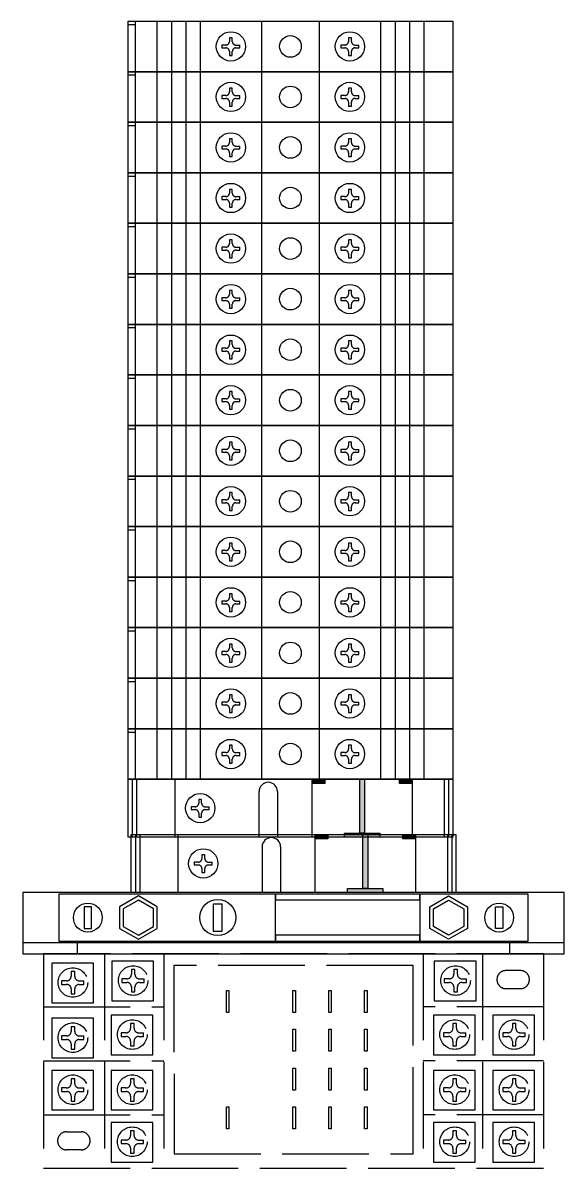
# Model space of a CAD drawing. Extents: x 299277 to 299977, y 319082 to 320382.
# Drawn here: x 299369.2 to 299444.2, y 319538.5 to 319697.2 of the extents above; entities that cross this region are included whole.
import ezdxf

# ---------------------------------------------------------------- set-up
doc = ezdxf.new("R2010")
doc.units = 0
doc.header["$MEASUREMENT"] = 0
doc.linetypes.add('ACAD_ISO02W100', pattern=[15, 12, -3])
for name, color, linetype in [('DRAW', 123, 'Continuous'), ('Layer1', 7, 'Continuous'), ('文字', 3, 'Continuous')]:
    doc.layers.add(name, color=color, linetype=linetype)

# ---------------------------------------------------------------- blocks, each defined once
blk = doc.blocks.new('19797847737b91d4ef-47a9-4b98-ae62-f6a38dbbb8b3')
for points in [[(4.87, -151.77), (4.87, -151.17), (3.12, -151.17), (3.12, -151.77)], [(9.73, -158.62), (10.39, -158.62), (10.39, -151.17), (9.73, -151.17)], [(15.25, -151.17), (15.25, -151.77), (17, -151.77), (17, -151.17)], [(7.61, -158.62), (7.61, -159.17), (12.51, -159.17), (12.51, -158.62)]]:
    blk.add_hatch(color=7).paths.add_polyline_path(points)
at = {"color": 1}
for p, q in [((-21.39, -46.65), (-22.39, -46.65)), ((-21.39, -46.15), (-21.39, -53.15)), ((-18.39, -46.15), (-18.39, -53.15)), ((-16.39, -46.15), (-16.39, -53.15)), ((-14.39, -46.15), (-14.39, -53.15)), ((-12.39, -46.15), (-12.39, -53.15)), ((-3.89, -46.15), (-3.89, -53.15)), ((4.11, -46.15), (4.11, -53.15)), ((12.61, -46.15), (12.61, -53.15)), ((14.61, -46.15), (14.61, -53.15)), ((16.61, -46.15), (16.61, -53.15)), ((18.61, -46.15), (18.61, -53.15)), ((-21.39, -81.65), (-22.39, -81.65)), ((-21.39, -81.15), (-21.39, -88.15)), ((-18.39, -81.15), (-18.39, -88.15)), ((-16.39, -81.15), (-16.39, -88.15)), ((-14.39, -81.15), (-14.39, -88.15)), ((-12.39, -81.15), (-12.39, -88.15)), ((-3.89, -81.15), (-3.89, -88.15)), ((4.11, -81.15), (4.11, -88.15)), ((12.61, -81.15), (12.61, -88.15)), ((14.61, -81.15), (14.61, -88.15)), ((16.61, -81.15), (16.61, -88.15)), ((18.61, -81.15), (18.61, -88.15)), ((-21.39, -116.66), (-22.39, -116.66)), ((-21.39, -116.16), (-21.39, -123.16)), ((-18.39, -116.16), (-18.39, -123.16)), ((-16.39, -116.16), (-16.39, -123.16)), ((-14.39, -116.16), (-14.39, -123.16)), ((-12.39, -116.16), (-12.39, -123.16)), ((-3.89, -116.16), (-3.89, -123.16)), ((4.11, -116.16), (4.11, -123.16)), ((12.61, -116.16), (12.61, -123.16)), ((14.61, -116.16), (14.61, -123.16)), ((16.61, -116.16), (16.61, -123.16)), ((18.61, -116.16), (18.61, -123.16))]:
    blk.add_line(p, q, dxfattribs=at)
at = {"color": 7}
for p, q in [((-21.39, -53.65), (-22.39, -53.65)), ((-21.39, -53.15), (-21.39, -60.15)), ((-18.39, -53.15), (-18.39, -60.15)), ((-16.39, -53.15), (-16.39, -60.15)), ((-14.39, -53.15), (-14.39, -60.15)), ((-12.39, -53.15), (-12.39, -60.15)), ((-3.89, -53.15), (-3.89, -60.15)), ((4.11, -53.15), (4.11, -60.15)), ((12.61, -53.15), (12.61, -60.15)), ((14.61, -53.15), (14.61, -60.15)), ((16.61, -53.15), (16.61, -60.15)), ((18.61, -53.15), (18.61, -60.15)), ((-21.39, -67.65), (-22.39, -67.65)), ((-21.39, -67.15), (-21.39, -74.15)), ((-18.39, -67.15), (-18.39, -74.15)), ((-16.39, -67.15), (-16.39, -74.15)), ((-14.39, -67.15), (-14.39, -74.15)), ((-12.39, -67.15), (-12.39, -74.15)), ((-3.89, -67.15), (-3.89, -74.15)), ((4.11, -67.15), (4.11, -74.15)), ((12.61, -67.15), (12.61, -74.15)), ((14.61, -67.15), (14.61, -74.15)), ((16.61, -67.15), (16.61, -74.15)), ((18.61, -67.15), (18.61, -74.15)), ((-21.39, -88.65), (-22.39, -88.65)), ((-21.39, -88.15), (-21.39, -95.16)), ((-18.39, -88.15), (-18.39, -95.16)), ((-16.39, -88.15), (-16.39, -95.16)), ((-14.39, -88.15), (-14.39, -95.16)), ((-12.39, -88.15), (-12.39, -95.16)), ((-3.89, -88.15), (-3.89, -95.16)), ((4.11, -88.15), (4.11, -95.16)), ((12.61, -88.15), (12.61, -95.16)), ((14.61, -88.15), (14.61, -95.16)), ((16.61, -88.15), (16.61, -95.16)), ((18.61, -88.15), (18.61, -95.16)), ((-21.39, -102.66), (-22.39, -102.66)), ((-21.39, -102.16), (-21.39, -109.16)), ((-18.39, -102.16), (-18.39, -109.16)), ((-16.39, -102.16), (-16.39, -109.16)), ((-14.39, -102.16), (-14.39, -109.16)), ((-12.39, -102.16), (-12.39, -109.16)), ((-3.89, -102.16), (-3.89, -109.16)), ((4.11, -102.16), (4.11, -109.16)), ((12.61, -102.16), (12.61, -109.16)), ((14.61, -102.16), (14.61, -109.16)), ((16.61, -102.16), (16.61, -109.16)), ((18.61, -102.16), (18.61, -109.16)), ((-21.39, -123.66), (-22.39, -123.66)), ((-21.39, -123.16), (-21.39, -130.16)), ((-18.39, -123.16), (-18.39, -130.16)), ((-16.39, -123.16), (-16.39, -130.16)), ((-14.39, -123.16), (-14.39, -130.16)), ((-12.39, -123.16), (-12.39, -130.16)), ((-3.89, -123.16), (-3.89, -130.16)), ((4.11, -123.16), (4.11, -130.16)), ((12.61, -123.16), (12.61, -130.16)), ((14.61, -123.16), (14.61, -130.16)), ((16.61, -123.16), (16.61, -130.16)), ((18.61, -123.16), (18.61, -130.16)), ((-21.39, -137.67), (-22.39, -137.67)), ((-21.39, -137.17), (-21.39, -144.17)), ((-18.39, -137.17), (-18.39, -144.17)), ((-16.39, -137.17), (-16.39, -144.17)), ((-14.39, -137.17), (-14.39, -144.17)), ((-12.39, -137.17), (-12.39, -144.17)), ((-3.89, -137.17), (-3.89, -144.17)), ((4.11, -137.17), (4.11, -144.17)), ((12.61, -137.17), (12.61, -144.17)), ((14.61, -137.17), (14.61, -144.17)), ((16.61, -137.17), (16.61, -144.17)), ((18.61, -137.17), (18.61, -144.17))]:
    blk.add_line(p, q, dxfattribs=at)
at = {"color": 4}
for p, q in [((-21.39, -60.15), (-21.39, -67.15)), ((-18.39, -60.15), (-18.39, -67.15)), ((-16.39, -60.15), (-16.39, -67.15)), ((-14.39, -60.15), (-14.39, -67.15)), ((-12.39, -60.15), (-12.39, -67.15)), ((-3.89, -60.15), (-3.89, -67.15)), ((4.11, -60.15), (4.11, -67.15)), ((12.61, -60.15), (12.61, -67.15)), ((14.61, -60.15), (14.61, -67.15)), ((16.61, -60.15), (16.61, -67.15)), ((18.61, -60.15), (18.61, -67.15)), ((-21.39, -60.65), (-22.39, -60.65)), ((-21.39, -95.16), (-21.39, -102.16)), ((-18.39, -95.16), (-18.39, -102.16)), ((-16.39, -95.16), (-16.39, -102.16)), ((-14.39, -95.16), (-14.39, -102.16)), ((-12.39, -95.16), (-12.39, -102.16)), ((-3.89, -95.16), (-3.89, -102.16)), ((4.11, -95.16), (4.11, -102.16)), ((12.61, -95.16), (12.61, -102.16)), ((14.61, -95.16), (14.61, -102.16)), ((16.61, -95.16), (16.61, -102.16)), ((18.61, -95.16), (18.61, -102.16)), ((-21.39, -95.66), (-22.39, -95.66)), ((-21.39, -130.66), (-22.39, -130.66)), ((-21.39, -130.16), (-21.39, -137.17)), ((-18.39, -130.16), (-18.39, -137.17)), ((-16.39, -130.16), (-16.39, -137.17)), ((-14.39, -130.16), (-14.39, -137.17)), ((-12.39, -130.16), (-12.39, -137.17)), ((-3.89, -130.16), (-3.89, -137.17)), ((4.11, -130.16), (4.11, -137.17)), ((12.61, -130.16), (12.61, -137.17)), ((14.61, -130.16), (14.61, -137.17)), ((16.61, -130.16), (16.61, -137.17)), ((18.61, -130.16), (18.61, -137.17))]:
    blk.add_line(p, q, dxfattribs=at)
at = {"color": 3}
for p, q in [((-21.39, -74.15), (-21.39, -81.15)), ((-18.39, -74.15), (-18.39, -81.15)), ((-16.39, -74.15), (-16.39, -81.15)), ((-14.39, -74.15), (-14.39, -81.15)), ((-12.39, -74.15), (-12.39, -81.15)), ((-3.89, -74.15), (-3.89, -81.15)), ((4.11, -74.15), (4.11, -81.15)), ((12.61, -74.15), (12.61, -81.15)), ((14.61, -74.15), (14.61, -81.15)), ((16.61, -74.15), (16.61, -81.15)), ((18.61, -74.15), (18.61, -81.15)), ((-21.39, -74.65), (-22.39, -74.65)), ((-21.39, -109.16), (-21.39, -116.16)), ((-18.39, -109.16), (-18.39, -116.16)), ((-16.39, -109.16), (-16.39, -116.16)), ((-14.39, -109.16), (-14.39, -116.16)), ((-12.39, -109.16), (-12.39, -116.16)), ((-3.89, -109.16), (-3.89, -116.16)), ((4.11, -109.16), (4.11, -116.16)), ((12.61, -109.16), (12.61, -116.16)), ((14.61, -109.16), (14.61, -116.16)), ((16.61, -109.16), (16.61, -116.16)), ((18.61, -109.16), (18.61, -116.16)), ((-21.39, -109.66), (-22.39, -109.66)), ((-21.39, -144.17), (-21.39, -151.17)), ((-18.39, -144.17), (-18.39, -151.17)), ((-16.39, -144.17), (-16.39, -151.17)), ((-14.39, -144.17), (-14.39, -151.17)), ((-12.39, -144.17), (-12.39, -151.17)), ((-3.89, -144.17), (-3.89, -151.17)), ((4.11, -144.17), (4.11, -151.17)), ((12.61, -144.17), (12.61, -151.17)), ((14.61, -144.17), (14.61, -151.17)), ((16.61, -144.17), (16.61, -151.17)), ((18.61, -144.17), (18.61, -151.17)), ((-21.39, -144.67), (-22.39, -144.67))]:
    blk.add_line(p, q, dxfattribs=at)
at = {"color": 0}
for p, q in [((-21.8, -151.17), (-21.8, -159.17)), ((-21.21, -151.17), (-21.21, -159.17)), ((-15.91, -151.17), (-15.91, -159.17)), ((21.43, -151.17), (21.43, -159.17)), ((22.03, -151.17), (22.03, -159.17)), ((-4.25, -152.87), (-4.25, -159.17)), ((-1.68, -152.87), (-1.68, -159.17))]:
    blk.add_line(p, q, dxfattribs=at)
at = {"color": 1, "elevation": 0}
for points in [[(22.61, -46.15), (22.61, -53.15), (-22.39, -53.15), (-22.39, -46.15)], [(22.61, -81.15), (22.61, -88.15), (-22.39, -88.15), (-22.39, -81.15)], [(22.61, -116.16), (22.61, -123.16), (-22.39, -123.16), (-22.39, -116.16)]]:
    blk.add_lwpolyline(points, close=True, dxfattribs=at)
at = {"color": 7, "elevation": 0}
for points in [[(22.61, -53.15), (22.61, -60.15), (-22.39, -60.15), (-22.39, -53.15)], [(22.61, -67.15), (22.61, -74.15), (-22.39, -74.15), (-22.39, -67.15)], [(22.61, -88.15), (22.61, -95.16), (-22.39, -95.16), (-22.39, -88.15)], [(22.61, -102.16), (22.61, -109.16), (-22.39, -109.16), (-22.39, -102.16)], [(22.61, -123.16), (22.61, -130.16), (-22.39, -130.16), (-22.39, -123.16)], [(22.61, -137.17), (22.61, -144.17), (-22.39, -144.17), (-22.39, -137.17)]]:
    blk.add_lwpolyline(points, close=True, dxfattribs=at)
at = {"color": 4, "elevation": 0}
for points in [[(22.61, -60.15), (22.61, -67.15), (-22.39, -67.15), (-22.39, -60.15)], [(22.61, -95.16), (22.61, -102.16), (-22.39, -102.16), (-22.39, -95.16)], [(22.61, -130.16), (22.61, -137.17), (-22.39, -137.17), (-22.39, -130.16)]]:
    blk.add_lwpolyline(points, close=True, dxfattribs=at)
at = {"color": 3, "elevation": 0}
for points in [[(22.61, -74.15), (22.61, -81.15), (-22.39, -81.15), (-22.39, -74.15)], [(22.61, -109.16), (22.61, -116.16), (-22.39, -116.16), (-22.39, -109.16)], [(22.61, -144.17), (22.61, -151.17), (-22.39, -151.17), (-22.39, -144.17)]]:
    blk.add_lwpolyline(points, close=True, dxfattribs=at)
at = {"color": 0, "elevation": 0}
for points in [[(22.61, -151.17), (22.61, -159.17), (-22.39, -159.17), (-22.39, -151.17)], [(17, -151.17), (17, -159.17), (3.12, -159.17), (3.12, -151.17)], [(4.87, -151.17), (4.87, -151.77), (3.12, -151.77), (3.12, -151.17)], [(10.39, -151.17), (10.39, -158.62), (9.73, -158.62), (9.73, -151.17)], [(17, -151.17), (17, -151.77), (15.25, -151.77), (15.25, -151.17)], [(12.51, -158.62), (12.51, -159.17), (7.61, -159.17), (7.61, -158.62)]]:
    blk.add_lwpolyline(points, close=True, dxfattribs=at)
at = {"color": 1}
for centre in [(0.11, -49.65), (0.11, -84.65), (0.11, -119.66)]:
    blk.add_circle(centre, 1.5, dxfattribs=at)
at = {"color": 7}
for centre in [(0.11, -56.65), (0.11, -70.65), (0.11, -91.66), (0.11, -105.66), (0.11, -126.66), (0.11, -140.67)]:
    blk.add_circle(centre, 1.5, dxfattribs=at)
at = {"color": 4}
for centre in [(0.11, -63.65), (0.11, -98.66), (0.11, -133.67)]:
    blk.add_circle(centre, 1.5, dxfattribs=at)
at = {"color": 3}
for centre in [(0.11, -77.65), (0.11, -112.66), (0.11, -147.67)]:
    blk.add_circle(centre, 1.5, dxfattribs=at)
at = {"color": 0}
blk.add_arc((-2.96, -152.87), 1.28, 0, 180, dxfattribs=at)
at = {"layer": 'Layer1', "color": 1, "lineweight": -3, "ltscale": 50}
for centre in [(-8.14, -49.65), (8.36, -49.65), (-8.14, -84.65), (8.36, -84.65), (-8.14, -119.66), (8.36, -119.66)]:
    blk.add_circle(centre, 2.03, dxfattribs=at)
at = {"layer": 'Layer1', "color": 7, "lineweight": -3, "ltscale": 50}
for centre in [(-8.14, -56.65), (8.36, -56.65), (-8.14, -70.65), (8.36, -70.65), (-8.14, -91.66), (8.36, -91.66), (-8.14, -105.66), (8.36, -105.66), (-8.14, -126.66), (8.36, -126.66), (-8.14, -140.67), (8.36, -140.67), (-12.39, -155.17)]:
    blk.add_circle(centre, 2.03, dxfattribs=at)
at = {"layer": 'Layer1', "color": 4, "lineweight": -3, "ltscale": 50}
for centre in [(-8.14, -63.65), (8.36, -63.65), (-8.14, -98.66), (8.36, -98.66), (-8.14, -133.67), (8.36, -133.67)]:
    blk.add_circle(centre, 2.03, dxfattribs=at)
at = {"layer": 'Layer1', "color": 3, "lineweight": -3, "ltscale": 50}
for centre in [(-8.14, -77.65), (8.36, -77.65), (-8.14, -112.66), (8.36, -112.66), (-8.14, -147.67), (8.36, -147.67)]:
    blk.add_circle(centre, 2.03, dxfattribs=at)
at = {"layer": '文字', "color": 1, "linetype": 'ACAD_ISO02W100'}
for p, q in [((-8.34, -48.44), (-8.34, -48.95)), ((-7.94, -48.44), (-8.34, -48.44)), ((-7.94, -48.95), (-7.94, -48.44)), ((8.16, -48.44), (8.16, -48.95)), ((8.56, -48.44), (8.16, -48.44)), ((8.56, -48.95), (8.56, -48.44)), ((-8.85, -49.46), (-9.39, -49.46)), ((-9.39, -49.46), (-9.39, -49.85)), ((-9.39, -49.85), (-8.85, -49.85)), ((-8.34, -50.36), (-8.34, -50.91)), ((-7.94, -50.91), (-7.94, -50.36)), ((-7.43, -49.46), (-6.92, -49.46)), ((-7.43, -49.85), (-6.92, -49.85)), ((-6.92, -49.85), (-6.92, -49.46)), ((7.65, -49.46), (7.11, -49.46)), ((7.11, -49.46), (7.11, -49.85)), ((7.11, -49.85), (7.65, -49.85)), ((8.16, -50.36), (8.16, -50.91)), ((8.56, -50.91), (8.56, -50.36)), ((9.07, -49.46), (9.58, -49.46)), ((9.07, -49.85), (9.58, -49.85)), ((9.58, -49.85), (9.58, -49.46)), ((-8.34, -50.91), (-7.94, -50.91)), ((8.16, -50.91), (8.56, -50.91)), ((-8.34, -83.45), (-8.34, -83.96)), ((-7.94, -83.45), (-8.34, -83.45)), ((-7.94, -83.96), (-7.94, -83.45)), ((8.16, -83.45), (8.16, -83.96)), ((8.56, -83.45), (8.16, -83.45)), ((8.56, -83.96), (8.56, -83.45)), ((-8.85, -84.47), (-9.39, -84.47)), ((-9.39, -84.47), (-9.39, -84.86)), ((-9.39, -84.86), (-8.85, -84.86)), ((-8.34, -85.37), (-8.34, -85.92)), ((-7.94, -85.92), (-7.94, -85.37)), ((-7.43, -84.47), (-6.92, -84.47)), ((-7.43, -84.86), (-6.92, -84.86)), ((-6.92, -84.86), (-6.92, -84.47)), ((7.65, -84.47), (7.11, -84.47)), ((7.11, -84.47), (7.11, -84.86)), ((7.11, -84.86), (7.65, -84.86)), ((8.16, -85.37), (8.16, -85.92)), ((8.56, -85.92), (8.56, -85.37)), ((9.07, -84.47), (9.58, -84.47)), ((9.07, -84.86), (9.58, -84.86)), ((9.58, -84.86), (9.58, -84.47)), ((-8.34, -85.92), (-7.94, -85.92)), ((8.16, -85.92), (8.56, -85.92)), ((-8.34, -118.46), (-8.34, -118.97)), ((-7.94, -118.46), (-8.34, -118.46)), ((-7.94, -118.97), (-7.94, -118.46)), ((8.16, -118.46), (8.16, -118.97)), ((8.56, -118.46), (8.16, -118.46)), ((8.56, -118.97), (8.56, -118.46)), ((-8.85, -119.48), (-9.39, -119.48)), ((-9.39, -119.48), (-9.39, -119.87)), ((-9.39, -119.87), (-8.85, -119.87)), ((-8.34, -120.38), (-8.34, -120.93)), ((-7.94, -120.93), (-7.94, -120.38)), ((-7.43, -119.48), (-6.92, -119.48)), ((-7.43, -119.87), (-6.92, -119.87)), ((-6.92, -119.87), (-6.92, -119.48)), ((7.65, -119.48), (7.11, -119.48)), ((7.11, -119.48), (7.11, -119.87)), ((7.11, -119.87), (7.65, -119.87)), ((8.16, -120.38), (8.16, -120.93)), ((8.56, -120.93), (8.56, -120.38)), ((9.07, -119.48), (9.58, -119.48)), ((9.07, -119.87), (9.58, -119.87)), ((9.58, -119.87), (9.58, -119.48)), ((-8.34, -120.93), (-7.94, -120.93)), ((8.16, -120.93), (8.56, -120.93))]:
    blk.add_line(p, q, dxfattribs=at)
at = {"layer": '文字', "color": 7, "linetype": 'ACAD_ISO02W100'}
for p, q in [((-8.34, -55.44), (-8.34, -55.95)), ((-7.94, -55.44), (-8.34, -55.44)), ((-7.94, -55.95), (-7.94, -55.44)), ((8.16, -55.44), (8.16, -55.95)), ((8.56, -55.44), (8.16, -55.44)), ((8.56, -55.95), (8.56, -55.44)), ((-8.85, -56.46), (-9.39, -56.46)), ((-9.39, -56.46), (-9.39, -56.86)), ((-9.39, -56.86), (-8.85, -56.86)), ((-7.43, -56.46), (-6.92, -56.46)), ((-7.43, -56.86), (-6.92, -56.86)), ((-6.92, -56.86), (-6.92, -56.46)), ((7.65, -56.46), (7.11, -56.46)), ((7.11, -56.46), (7.11, -56.86)), ((7.11, -56.86), (7.65, -56.86)), ((9.07, -56.46), (9.58, -56.46)), ((9.07, -56.86), (9.58, -56.86)), ((9.58, -56.86), (9.58, -56.46)), ((-8.34, -57.36), (-8.34, -57.92)), ((-8.34, -57.92), (-7.94, -57.92)), ((-7.94, -57.92), (-7.94, -57.36)), ((8.16, -57.36), (8.16, -57.92)), ((8.16, -57.92), (8.56, -57.92)), ((8.56, -57.92), (8.56, -57.36)), ((-8.34, -69.45), (-8.34, -69.96)), ((-7.94, -69.45), (-8.34, -69.45)), ((-7.94, -69.96), (-7.94, -69.45)), ((8.16, -69.45), (8.16, -69.96)), ((8.56, -69.45), (8.16, -69.45)), ((8.56, -69.96), (8.56, -69.45)), ((-8.85, -70.46), (-9.39, -70.46)), ((-9.39, -70.46), (-9.39, -70.86)), ((-9.39, -70.86), (-8.85, -70.86)), ((-8.34, -71.37), (-8.34, -71.92)), ((-7.94, -71.92), (-7.94, -71.37)), ((-7.43, -70.46), (-6.92, -70.46)), ((-7.43, -70.86), (-6.92, -70.86)), ((-6.92, -70.86), (-6.92, -70.46)), ((7.65, -70.46), (7.11, -70.46)), ((7.11, -70.46), (7.11, -70.86)), ((7.11, -70.86), (7.65, -70.86)), ((8.16, -71.37), (8.16, -71.92)), ((8.56, -71.92), (8.56, -71.37)), ((9.07, -70.46), (9.58, -70.46)), ((9.07, -70.86), (9.58, -70.86)), ((9.58, -70.86), (9.58, -70.46)), ((-8.34, -71.92), (-7.94, -71.92)), ((8.16, -71.92), (8.56, -71.92)), ((-8.85, -91.47), (-9.39, -91.47)), ((-9.39, -91.47), (-9.39, -91.86)), ((-9.39, -91.86), (-8.85, -91.86)), ((-8.34, -90.45), (-8.34, -90.96)), ((-7.94, -90.45), (-8.34, -90.45)), ((-7.94, -90.96), (-7.94, -90.45)), ((-7.43, -91.47), (-6.92, -91.47)), ((-7.43, -91.86), (-6.92, -91.86)), ((-6.92, -91.86), (-6.92, -91.47)), ((7.65, -91.47), (7.11, -91.47)), ((7.11, -91.47), (7.11, -91.86)), ((7.11, -91.86), (7.65, -91.86)), ((8.16, -90.45), (8.16, -90.96)), ((8.56, -90.45), (8.16, -90.45)), ((8.56, -90.96), (8.56, -90.45)), ((9.07, -91.47), (9.58, -91.47)), ((9.07, -91.86), (9.58, -91.86)), ((9.58, -91.86), (9.58, -91.47)), ((-8.34, -92.37), (-8.34, -92.92)), ((-8.34, -92.92), (-7.94, -92.92)), ((-7.94, -92.92), (-7.94, -92.37)), ((8.16, -92.37), (8.16, -92.92)), ((8.16, -92.92), (8.56, -92.92)), ((8.56, -92.92), (8.56, -92.37)), ((-8.34, -104.45), (-8.34, -104.96)), ((-7.94, -104.45), (-8.34, -104.45)), ((-7.94, -104.96), (-7.94, -104.45)), ((8.16, -104.45), (8.16, -104.96)), ((8.56, -104.45), (8.16, -104.45)), ((8.56, -104.96), (8.56, -104.45)), ((-8.85, -105.47), (-9.39, -105.47)), ((-9.39, -105.47), (-9.39, -105.87)), ((-9.39, -105.87), (-8.85, -105.87)), ((-7.43, -105.47), (-6.92, -105.47)), ((-7.43, -105.87), (-6.92, -105.87)), ((-6.92, -105.87), (-6.92, -105.47)), ((7.65, -105.47), (7.11, -105.47)), ((7.11, -105.47), (7.11, -105.87)), ((7.11, -105.87), (7.65, -105.87)), ((9.07, -105.47), (9.58, -105.47)), ((9.07, -105.87), (9.58, -105.87)), ((9.58, -105.87), (9.58, -105.47)), ((-8.34, -106.38), (-8.34, -106.93)), ((-8.34, -106.93), (-7.94, -106.93)), ((-7.94, -106.93), (-7.94, -106.38)), ((8.16, -106.38), (8.16, -106.93)), ((8.16, -106.93), (8.56, -106.93)), ((8.56, -106.93), (8.56, -106.38)), ((-8.85, -126.48), (-9.39, -126.48)), ((-9.39, -126.48), (-9.39, -126.87)), ((-9.39, -126.87), (-8.85, -126.87)), ((-8.34, -125.46), (-8.34, -125.97)), ((-7.94, -125.46), (-8.34, -125.46)), ((-7.94, -125.97), (-7.94, -125.46)), ((-7.43, -126.48), (-6.92, -126.48)), ((-7.43, -126.87), (-6.92, -126.87)), ((-6.92, -126.87), (-6.92, -126.48)), ((7.65, -126.48), (7.11, -126.48)), ((7.11, -126.48), (7.11, -126.87)), ((7.11, -126.87), (7.65, -126.87)), ((8.16, -125.46), (8.16, -125.97)), ((8.56, -125.46), (8.16, -125.46)), ((8.56, -125.97), (8.56, -125.46)), ((9.07, -126.48), (9.58, -126.48)), ((9.07, -126.87), (9.58, -126.87)), ((9.58, -126.87), (9.58, -126.48)), ((-8.34, -127.38), (-8.34, -127.93)), ((-8.34, -127.93), (-7.94, -127.93)), ((-7.94, -127.93), (-7.94, -127.38)), ((8.16, -127.38), (8.16, -127.93)), ((8.16, -127.93), (8.56, -127.93)), ((8.56, -127.93), (8.56, -127.38)), ((-8.34, -139.46), (-8.34, -139.97)), ((-7.94, -139.46), (-8.34, -139.46)), ((-7.94, -139.97), (-7.94, -139.46)), ((8.16, -139.46), (8.16, -139.97)), ((8.56, -139.46), (8.16, -139.46)), ((8.56, -139.97), (8.56, -139.46)), ((-8.85, -140.48), (-9.39, -140.48)), ((-9.39, -140.48), (-9.39, -140.87)), ((-9.39, -140.87), (-8.85, -140.87)), ((-7.43, -140.48), (-6.92, -140.48)), ((-7.43, -140.87), (-6.92, -140.87)), ((-6.92, -140.87), (-6.92, -140.48)), ((7.65, -140.48), (7.11, -140.48)), ((7.11, -140.48), (7.11, -140.87)), ((7.11, -140.87), (7.65, -140.87)), ((9.07, -140.48), (9.58, -140.48)), ((9.07, -140.87), (9.58, -140.87)), ((9.58, -140.87), (9.58, -140.48)), ((-8.34, -141.38), (-8.34, -141.93)), ((-8.34, -141.93), (-7.94, -141.93)), ((-7.94, -141.93), (-7.94, -141.38)), ((8.16, -141.38), (8.16, -141.93)), ((8.16, -141.93), (8.56, -141.93)), ((8.56, -141.93), (8.56, -141.38)), ((-13.1, -154.98), (-13.64, -154.98)), ((-13.64, -154.98), (-13.64, -155.37)), ((-13.64, -155.37), (-13.1, -155.37)), ((-12.59, -153.96), (-12.59, -154.47)), ((-12.19, -153.96), (-12.59, -153.96)), ((-12.19, -154.47), (-12.19, -153.96)), ((-11.68, -154.98), (-11.17, -154.98)), ((-11.68, -155.37), (-11.17, -155.37)), ((-11.17, -155.37), (-11.17, -154.98)), ((-12.59, -155.88), (-12.59, -156.44)), ((-12.59, -156.44), (-12.19, -156.44)), ((-12.19, -156.44), (-12.19, -155.88))]:
    blk.add_line(p, q, dxfattribs=at)
at = {"layer": '文字', "color": 4, "linetype": 'ACAD_ISO02W100'}
for p, q in [((-8.34, -62.44), (-8.34, -62.95)), ((-7.94, -62.44), (-8.34, -62.44)), ((-7.94, -62.95), (-7.94, -62.44)), ((8.16, -62.44), (8.16, -62.95)), ((8.56, -62.44), (8.16, -62.44)), ((8.56, -62.95), (8.56, -62.44)), ((-8.85, -63.46), (-9.39, -63.46)), ((-9.39, -63.46), (-9.39, -63.86)), ((-9.39, -63.86), (-8.85, -63.86)), ((-8.34, -64.37), (-8.34, -64.92)), ((-8.34, -64.92), (-7.94, -64.92)), ((-7.94, -64.92), (-7.94, -64.37)), ((-7.43, -63.46), (-6.92, -63.46)), ((-7.43, -63.86), (-6.92, -63.86)), ((-6.92, -63.86), (-6.92, -63.46)), ((7.65, -63.46), (7.11, -63.46)), ((7.11, -63.46), (7.11, -63.86)), ((7.11, -63.86), (7.65, -63.86)), ((8.16, -64.37), (8.16, -64.92)), ((8.16, -64.92), (8.56, -64.92)), ((8.56, -64.92), (8.56, -64.37)), ((9.07, -63.46), (9.58, -63.46)), ((9.07, -63.86), (9.58, -63.86)), ((9.58, -63.86), (9.58, -63.46)), ((-8.34, -97.45), (-8.34, -97.96)), ((-7.94, -97.45), (-8.34, -97.45)), ((-7.94, -97.96), (-7.94, -97.45)), ((8.16, -97.45), (8.16, -97.96)), ((8.56, -97.45), (8.16, -97.45)), ((8.56, -97.96), (8.56, -97.45)), ((-8.85, -98.47), (-9.39, -98.47)), ((-9.39, -98.47), (-9.39, -98.86)), ((-9.39, -98.86), (-8.85, -98.86)), ((-8.34, -99.37), (-8.34, -99.92)), ((-8.34, -99.92), (-7.94, -99.92)), ((-7.94, -99.92), (-7.94, -99.37)), ((-7.43, -98.47), (-6.92, -98.47)), ((-7.43, -98.86), (-6.92, -98.86)), ((-6.92, -98.86), (-6.92, -98.47)), ((7.65, -98.47), (7.11, -98.47)), ((7.11, -98.47), (7.11, -98.86)), ((7.11, -98.86), (7.65, -98.86)), ((8.16, -99.37), (8.16, -99.92)), ((8.16, -99.92), (8.56, -99.92)), ((8.56, -99.92), (8.56, -99.37)), ((9.07, -98.47), (9.58, -98.47)), ((9.07, -98.86), (9.58, -98.86)), ((9.58, -98.86), (9.58, -98.47)), ((-8.34, -132.46), (-8.34, -132.97)), ((-7.94, -132.46), (-8.34, -132.46)), ((-7.94, -132.97), (-7.94, -132.46)), ((8.16, -132.46), (8.16, -132.97)), ((8.56, -132.46), (8.16, -132.46)), ((8.56, -132.97), (8.56, -132.46)), ((-8.85, -133.48), (-9.39, -133.48)), ((-9.39, -133.48), (-9.39, -133.87)), ((-9.39, -133.87), (-8.85, -133.87)), ((-8.34, -134.38), (-8.34, -134.93)), ((-7.94, -134.93), (-7.94, -134.38)), ((-7.43, -133.48), (-6.92, -133.48)), ((-7.43, -133.87), (-6.92, -133.87)), ((-6.92, -133.87), (-6.92, -133.48)), ((7.65, -133.48), (7.11, -133.48)), ((7.11, -133.48), (7.11, -133.87)), ((7.11, -133.87), (7.65, -133.87)), ((8.16, -134.38), (8.16, -134.93)), ((8.56, -134.93), (8.56, -134.38)), ((9.07, -133.48), (9.58, -133.48)), ((9.07, -133.87), (9.58, -133.87)), ((9.58, -133.87), (9.58, -133.48)), ((-8.34, -134.93), (-7.94, -134.93)), ((8.16, -134.93), (8.56, -134.93))]:
    blk.add_line(p, q, dxfattribs=at)
at = {"layer": '文字', "color": 3, "linetype": 'ACAD_ISO02W100'}
for p, q in [((-8.85, -77.47), (-9.39, -77.47)), ((-9.39, -77.47), (-9.39, -77.86)), ((-8.34, -76.45), (-8.34, -76.96)), ((-7.94, -76.45), (-8.34, -76.45)), ((-7.94, -76.96), (-7.94, -76.45)), ((-7.43, -77.47), (-6.92, -77.47)), ((-6.92, -77.86), (-6.92, -77.47)), ((7.65, -77.47), (7.11, -77.47)), ((7.11, -77.47), (7.11, -77.86)), ((8.16, -76.45), (8.16, -76.96)), ((8.56, -76.45), (8.16, -76.45)), ((8.56, -76.96), (8.56, -76.45)), ((9.07, -77.47), (9.58, -77.47)), ((9.58, -77.86), (9.58, -77.47)), ((-9.39, -77.86), (-8.85, -77.86)), ((-8.34, -78.37), (-8.34, -78.92)), ((-8.34, -78.92), (-7.94, -78.92)), ((-7.94, -78.92), (-7.94, -78.37)), ((-7.43, -77.86), (-6.92, -77.86)), ((7.11, -77.86), (7.65, -77.86)), ((8.16, -78.37), (8.16, -78.92)), ((8.16, -78.92), (8.56, -78.92)), ((8.56, -78.92), (8.56, -78.37)), ((9.07, -77.86), (9.58, -77.86)), ((-8.85, -112.47), (-9.39, -112.47)), ((-9.39, -112.47), (-9.39, -112.87)), ((-8.34, -111.46), (-8.34, -111.96)), ((-7.94, -111.46), (-8.34, -111.46)), ((-7.94, -111.96), (-7.94, -111.46)), ((-7.43, -112.47), (-6.92, -112.47)), ((-6.92, -112.87), (-6.92, -112.47)), ((7.65, -112.47), (7.11, -112.47)), ((7.11, -112.47), (7.11, -112.87)), ((8.16, -111.46), (8.16, -111.96)), ((8.56, -111.46), (8.16, -111.46)), ((8.56, -111.96), (8.56, -111.46)), ((9.07, -112.47), (9.58, -112.47)), ((9.58, -112.87), (9.58, -112.47)), ((-9.39, -112.87), (-8.85, -112.87)), ((-8.34, -113.38), (-8.34, -113.93)), ((-8.34, -113.93), (-7.94, -113.93)), ((-7.94, -113.93), (-7.94, -113.38)), ((-7.43, -112.87), (-6.92, -112.87)), ((7.11, -112.87), (7.65, -112.87)), ((8.16, -113.38), (8.16, -113.93)), ((8.16, -113.93), (8.56, -113.93)), ((8.56, -113.93), (8.56, -113.38)), ((9.07, -112.87), (9.58, -112.87)), ((-8.85, -147.48), (-9.39, -147.48)), ((-9.39, -147.48), (-9.39, -147.87)), ((-8.34, -146.46), (-8.34, -146.97)), ((-7.94, -146.46), (-8.34, -146.46)), ((-7.94, -146.97), (-7.94, -146.46)), ((-7.43, -147.48), (-6.92, -147.48)), ((-6.92, -147.87), (-6.92, -147.48)), ((7.65, -147.48), (7.11, -147.48)), ((7.11, -147.48), (7.11, -147.87)), ((8.16, -146.46), (8.16, -146.97)), ((8.56, -146.46), (8.16, -146.46)), ((8.56, -146.97), (8.56, -146.46)), ((9.07, -147.48), (9.58, -147.48)), ((9.58, -147.87), (9.58, -147.48)), ((-9.39, -147.87), (-8.85, -147.87)), ((-8.34, -148.38), (-8.34, -148.94)), ((-8.34, -148.94), (-7.94, -148.94)), ((-7.94, -148.94), (-7.94, -148.38)), ((-7.43, -147.87), (-6.92, -147.87)), ((7.11, -147.87), (7.65, -147.87)), ((8.16, -148.38), (8.16, -148.94)), ((8.16, -148.94), (8.56, -148.94)), ((8.56, -148.94), (8.56, -148.38)), ((9.07, -147.87), (9.58, -147.87))]:
    blk.add_line(p, q, dxfattribs=at)
at = {"layer": '文字', "color": 1, "linetype": 'ACAD_ISO02W100'}
for centre, start, end in [((-8.85, -48.95), 270, 0), ((-7.43, -48.95), 180, 270), ((7.65, -48.95), 270, 0), ((9.07, -48.95), 180, 270), ((-8.85, -50.36), 0, 90), ((-7.43, -50.36), 90, 180), ((7.65, -50.36), 0, 90), ((9.07, -50.36), 90, 180), ((-8.85, -83.96), 270, 0), ((-7.43, -83.96), 180, 270), ((7.65, -83.96), 270, 0), ((9.07, -83.96), 180, 270), ((-8.85, -85.37), 0, 90), ((-7.43, -85.37), 90, 180), ((7.65, -85.37), 0, 90), ((9.07, -85.37), 90, 180), ((-8.85, -118.97), 270, 0), ((-7.43, -118.97), 180, 270), ((7.65, -118.97), 270, 0), ((9.07, -118.97), 180, 270), ((-8.85, -120.38), 0, 90), ((-7.43, -120.38), 90, 180), ((7.65, -120.38), 0, 90), ((9.07, -120.38), 90, 180)]:
    blk.add_arc(centre, 0.509, start, end, dxfattribs=at)
at = {"layer": '文字', "color": 7, "linetype": 'ACAD_ISO02W100'}
for centre, start, end in [((-8.85, -55.95), 270, 0), ((-8.85, -57.36), 0, 90), ((-7.43, -55.95), 180, 270), ((-7.43, -57.36), 90, 180), ((7.65, -55.95), 270, 0), ((7.65, -57.36), 0, 90), ((9.07, -55.95), 180, 270), ((9.07, -57.36), 90, 180), ((-8.85, -69.96), 270, 0), ((-8.85, -71.37), 0, 90), ((-7.43, -69.96), 180, 270), ((-7.43, -71.37), 90, 180), ((7.65, -69.96), 270, 0), ((7.65, -71.37), 0, 90), ((9.07, -69.96), 180, 270), ((9.07, -71.37), 90, 180), ((-8.85, -90.96), 270, 0), ((-8.85, -92.37), 0, 90), ((-7.43, -90.96), 180, 270), ((-7.43, -92.37), 90, 180), ((7.65, -90.96), 270, 0), ((7.65, -92.37), 0, 90), ((9.07, -90.96), 180, 270), ((9.07, -92.37), 90, 180), ((-8.85, -104.96), 270, 0), ((-8.85, -106.38), 0, 90), ((-7.43, -104.96), 180, 270), ((-7.43, -106.38), 90, 180), ((7.65, -104.96), 270, 0), ((7.65, -106.38), 0, 90), ((9.07, -104.96), 180, 270), ((9.07, -106.38), 90, 180), ((-8.85, -125.97), 270, 0), ((-8.85, -127.38), 0, 90), ((-7.43, -125.97), 180, 270), ((-7.43, -127.38), 90, 180), ((7.65, -125.97), 270, 0), ((7.65, -127.38), 0, 90), ((9.07, -125.97), 180, 270), ((9.07, -127.38), 90, 180), ((-8.85, -139.97), 270, 0), ((-8.85, -141.38), 0, 90), ((-7.43, -139.97), 180, 270), ((-7.43, -141.38), 90, 180), ((7.65, -139.97), 270, 0), ((7.65, -141.38), 0, 90), ((9.07, -139.97), 180, 270), ((9.07, -141.38), 90, 180), ((-13.1, -154.47), 270, 0), ((-13.1, -155.88), 0, 90), ((-11.68, -154.47), 180, 270), ((-11.68, -155.88), 90, 180)]:
    blk.add_arc(centre, 0.509, start, end, dxfattribs=at)
at = {"layer": '文字', "color": 4, "linetype": 'ACAD_ISO02W100'}
for centre, start, end in [((-8.85, -62.95), 270, 0), ((-7.43, -62.95), 180, 270), ((7.65, -62.95), 270, 0), ((9.07, -62.95), 180, 270), ((-8.85, -64.37), 0, 90), ((-7.43, -64.37), 90, 180), ((7.65, -64.37), 0, 90), ((9.07, -64.37), 90, 180), ((-8.85, -97.96), 270, 0), ((-7.43, -97.96), 180, 270), ((7.65, -97.96), 270, 0), ((9.07, -97.96), 180, 270), ((-8.85, -99.37), 0, 90), ((-7.43, -99.37), 90, 180), ((7.65, -99.37), 0, 90), ((9.07, -99.37), 90, 180), ((-8.85, -132.97), 270, 0), ((-7.43, -132.97), 180, 270), ((7.65, -132.97), 270, 0), ((9.07, -132.97), 180, 270), ((-8.85, -134.38), 0, 90), ((-7.43, -134.38), 90, 180), ((7.65, -134.38), 0, 90), ((9.07, -134.38), 90, 180)]:
    blk.add_arc(centre, 0.509, start, end, dxfattribs=at)
at = {"layer": '文字', "color": 3, "linetype": 'ACAD_ISO02W100'}
for centre, start, end in [((-8.85, -76.96), 270, 0), ((-7.43, -76.96), 180, 270), ((7.65, -76.96), 270, 0), ((9.07, -76.96), 180, 270), ((-8.85, -78.37), 0, 90), ((-7.43, -78.37), 90, 180), ((7.65, -78.37), 0, 90), ((9.07, -78.37), 90, 180), ((-8.85, -111.96), 270, 0), ((-7.43, -111.96), 180, 270), ((7.65, -111.96), 270, 0), ((9.07, -111.96), 180, 270), ((-8.85, -113.38), 0, 90), ((-7.43, -113.38), 90, 180), ((7.65, -113.38), 0, 90), ((9.07, -113.38), 90, 180), ((-8.85, -146.97), 270, 0), ((-7.43, -146.97), 180, 270), ((7.65, -146.97), 270, 0), ((9.07, -146.97), 180, 270), ((-8.85, -148.38), 0, 90), ((-7.43, -148.38), 90, 180), ((7.65, -148.38), 0, 90), ((9.07, -148.38), 90, 180)]:
    blk.add_arc(centre, 0.509, start, end, dxfattribs=at)
blk = doc.blocks.new('102198509135267587-1d16-48de-b9dd-3d007168bfab')
for points in [[(4.76, 158.57), (4.76, 159.17), (3.01, 159.17), (3.01, 158.57)], [(9.62, 151.72), (10.28, 151.72), (10.28, 159.17), (9.62, 159.17)], [(15.15, 159.17), (15.15, 158.57), (16.9, 158.57), (16.9, 159.17)], [(7.5, 151.72), (7.5, 151.17), (12.4, 151.17), (12.4, 151.72)]]:
    blk.add_hatch(color=7).paths.add_polyline_path(points)
at = {"color": 0}
for p, q in [((-21.91, 159.17), (-21.91, 151.17)), ((-21.31, 159.17), (-21.31, 151.17)), ((-16.02, 159.17), (-16.02, 151.17)), ((21.33, 159.17), (21.33, 151.17)), ((21.92, 159.17), (21.92, 151.17)), ((-4.35, 157.47), (-4.35, 151.17)), ((-1.78, 157.47), (-1.78, 151.17))]:
    blk.add_line(p, q, dxfattribs=at)
at = {"color": 0, "elevation": 0}
for points in [[(22.5, 159.17), (22.5, 151.17), (-22.5, 151.17), (-22.5, 159.17)], [(16.9, 159.17), (16.9, 151.17), (3.01, 151.17), (3.01, 159.17)], [(4.76, 159.17), (4.76, 158.57), (3.01, 158.57), (3.01, 159.17)], [(10.28, 159.17), (10.28, 151.72), (9.62, 151.72), (9.62, 159.17)], [(16.9, 159.17), (16.9, 158.57), (15.15, 158.57), (15.15, 159.17)], [(12.4, 151.72), (12.4, 151.17), (7.5, 151.17), (7.5, 151.72)]]:
    blk.add_lwpolyline(points, close=True, dxfattribs=at)
at = {"color": 0}
blk.add_arc((-3.07, 157.47), 1.28, 0, 180, dxfattribs=at)
at = {"layer": 'DRAW', "color": 7, "ltscale": 0.3, "elevation": 0}
for points in [[(37.5, 142.67), (37.5, 151.17), (-37.5, 151.17), (-37.5, 142.67)], [(-2.5, 144.42), (-2.5, 150.92), (-32.5, 150.92), (-32.5, 144.42)], [(17.5, 150.12), (17.5, 150.92), (-2.5, 150.92), (-2.5, 150.12)], [(32.5, 144.42), (32.5, 150.92), (17.5, 150.92), (17.5, 144.42)], [(-28, 146.17), (-28, 149.17), (-29, 149.17), (-29, 146.17)], [(-24.1, 146.17), (-21.5, 144.67), (-18.9, 146.17), (-18.9, 149.17), (-21.5, 150.67), (-24.1, 149.17)], [(-23.6, 146.46), (-21.5, 145.25), (-19.4, 146.46), (-19.4, 148.88), (-21.5, 150.09), (-23.6, 148.88)], [(-9.88, 145.79), (-9.88, 149.54), (-11.12, 149.54), (-11.12, 145.79)], [(24.1, 146.17), (21.5, 144.67), (18.9, 146.17), (18.9, 149.17), (21.5, 150.67), (24.1, 149.17)], [(23.6, 146.46), (21.5, 145.25), (19.4, 146.46), (19.4, 148.88), (21.5, 150.09), (23.6, 148.88)], [(28, 146.17), (28, 149.17), (29, 149.17), (29, 146.17)], [(17.5, 144.42), (17.5, 145.22), (-2.5, 145.22), (-2.5, 144.42)], [(37.5, 142.67), (37.5, 144.17), (-37.5, 144.17), (-37.5, 142.67)], [(30, 142.67), (30, 144.17), (-30, 144.17), (-30, 142.67)]]:
    blk.add_lwpolyline(points, close=True, dxfattribs=at)
at = {"layer": 'DRAW', "color": 7, "ltscale": 0.3}
for centre, radius in [((-28.5, 147.67), 2), ((-10.5, 147.67), 2.5), ((28.5, 147.67), 2)]:
    blk.add_circle(centre, radius, dxfattribs=at)
at = {"layer": 'Layer1', "color": 7, "lineweight": -3, "ltscale": 50}
blk.add_circle((-12.5, 155.17), 2.03, dxfattribs=at)
at = {"layer": '文字', "color": 7, "linetype": 'ACAD_ISO02W100'}
for p, q in [((-12.69, 156.37), (-12.69, 155.86)), ((-12.3, 156.37), (-12.69, 156.37)), ((-12.3, 155.86), (-12.3, 156.37)), ((-13.2, 155.35), (-13.75, 155.35)), ((-13.75, 155.35), (-13.75, 154.96)), ((-13.75, 154.96), (-13.2, 154.96)), ((-12.69, 154.45), (-12.69, 153.9)), ((-12.69, 153.9), (-12.3, 153.9)), ((-12.3, 153.9), (-12.3, 154.45)), ((-11.79, 155.35), (-11.27, 155.35)), ((-11.79, 154.96), (-11.27, 154.96)), ((-11.27, 154.96), (-11.27, 155.35))]:
    blk.add_line(p, q, dxfattribs=at)
at = {"layer": '文字', "color": 0, "linetype": 'ACAD_ISO02W100'}
for p, q in [((34.65, 142.67), (-34.65, 142.67)), ((-34.65, 142.67), (-34.65, 112.97)), ((-34.65, 142.67), (-34.65, 112.97)), ((-26.18, 142.67), (-26.18, 112.97)), ((-17.96, 142.67), (-17.96, 112.97)), ((17.96, 142.67), (17.96, 112.97)), ((26.18, 142.67), (26.18, 112.97)), ((34.65, 142.67), (34.65, 112.97)), ((-30.81, 140.19), (-30.81, 139.55)), ((-30.32, 140.19), (-30.81, 140.19)), ((-30.32, 139.55), (-30.32, 140.19)), ((-22.46, 140.46), (-22.46, 139.82)), ((-21.97, 140.46), (-22.46, 140.46)), ((-21.97, 139.82), (-21.97, 140.46)), ((22.22, 140.46), (22.22, 139.82)), ((22.71, 140.46), (22.22, 140.46)), ((22.71, 139.82), (22.71, 140.46)), ((-31.45, 138.92), (-32.13, 138.92)), ((-32.13, 138.92), (-32.13, 138.42)), ((-32.13, 138.42), (-31.45, 138.42)), ((-30.32, 138.92), (-30.32, 138.92)), ((-29.68, 138.92), (-29.04, 138.92)), ((-29.68, 138.42), (-29.04, 138.42)), ((-29.04, 138.42), (-29.04, 138.92)), ((-23.1, 139.19), (-23.78, 139.19)), ((-23.78, 139.19), (-23.78, 138.7)), ((-23.78, 138.7), (-23.1, 138.7)), ((-22.46, 138.06), (-22.46, 137.37)), ((-21.97, 139.19), (-21.97, 139.19)), ((-21.97, 137.37), (-21.97, 138.06)), ((-21.34, 139.19), (-20.69, 139.19)), ((-21.34, 138.7), (-20.69, 138.7)), ((-20.69, 138.7), (-20.69, 139.19)), ((21.58, 139.19), (20.9, 139.19)), ((20.9, 139.19), (20.9, 138.7)), ((20.9, 138.7), (21.58, 138.7)), ((22.22, 138.06), (22.22, 137.37)), ((22.71, 139.19), (22.71, 139.19)), ((22.71, 137.37), (22.71, 138.06)), ((23.35, 139.19), (23.99, 139.19)), ((23.35, 138.7), (23.99, 138.7)), ((23.99, 138.7), (23.99, 139.19)), ((-30.81, 137.79), (-30.81, 137.1)), ((-30.81, 137.1), (-30.32, 137.1)), ((-30.32, 137.1), (-30.32, 137.79)), ((-22.46, 137.37), (-21.97, 137.37)), ((22.22, 137.37), (22.71, 137.37)), ((-34.65, 135.3), (-17.96, 135.3)), ((34.65, 135.3), (17.96, 135.3)), ((-30.81, 132.55), (-30.81, 131.91)), ((-30.32, 132.55), (-30.81, 132.55)), ((-30.32, 131.91), (-30.32, 132.55)), ((-23.22, 131.7), (-23.9, 131.7)), ((-23.9, 131.7), (-23.9, 131.21)), ((-22.58, 132.98), (-22.58, 132.34)), ((-22.09, 132.98), (-22.58, 132.98)), ((-22.09, 132.34), (-22.09, 132.98)), ((-22.09, 131.7), (-22.09, 131.7)), ((-21.45, 131.7), (-20.81, 131.7)), ((-20.81, 131.21), (-20.81, 131.7)), ((21.46, 131.7), (20.78, 131.7)), ((20.78, 131.7), (20.78, 131.21)), ((22.1, 132.98), (22.1, 132.34)), ((22.59, 132.98), (22.1, 132.98)), ((22.59, 132.34), (22.59, 132.98)), ((22.59, 131.7), (22.59, 131.7)), ((23.23, 131.7), (23.87, 131.7)), ((23.87, 131.21), (23.87, 131.7)), ((29.69, 131.7), (29.01, 131.7)), ((29.01, 131.7), (29.01, 131.21)), ((30.33, 132.98), (30.33, 132.34)), ((30.82, 132.98), (30.33, 132.98)), ((30.82, 132.34), (30.82, 132.98)), ((30.82, 131.7), (30.82, 131.7)), ((31.45, 131.7), (32.1, 131.7)), ((32.1, 131.21), (32.1, 131.7)), ((-31.45, 131.28), (-32.13, 131.28)), ((-32.13, 131.28), (-32.13, 130.79)), ((-32.13, 130.79), (-31.45, 130.79)), ((-30.81, 130.15), (-30.81, 129.46)), ((-30.32, 131.28), (-30.32, 131.28)), ((-30.32, 129.46), (-30.32, 130.15)), ((-29.68, 131.28), (-29.04, 131.28)), ((-29.68, 130.79), (-29.04, 130.79)), ((-29.04, 130.79), (-29.04, 131.28)), ((-23.9, 131.21), (-23.22, 131.21)), ((-22.58, 130.57), (-22.58, 129.89)), ((-22.09, 129.89), (-22.09, 130.57)), ((-21.45, 131.21), (-20.81, 131.21)), ((20.78, 131.21), (21.46, 131.21)), ((22.1, 130.57), (22.1, 129.89)), ((22.59, 129.89), (22.59, 130.57)), ((23.23, 131.21), (23.87, 131.21)), ((29.01, 131.21), (29.69, 131.21)), ((30.33, 130.57), (30.33, 129.89)), ((30.82, 129.89), (30.82, 130.57)), ((31.45, 131.21), (32.1, 131.21)), ((-30.81, 129.46), (-30.32, 129.46)), ((-22.58, 129.89), (-22.09, 129.89)), ((22.1, 129.89), (22.59, 129.89)), ((30.33, 129.89), (30.82, 129.89)), ((-34.65, 127.82), (-17.96, 127.82)), ((34.65, 127.82), (17.96, 127.82)), ((-30.81, 125.34), (-30.81, 124.7)), ((-30.32, 125.34), (-30.81, 125.34)), ((-30.32, 124.7), (-30.32, 125.34)), ((-22.58, 125.34), (-22.58, 124.7)), ((-22.09, 125.34), (-22.58, 125.34)), ((-22.09, 124.7), (-22.09, 125.34)), ((22.1, 125.34), (22.1, 124.7)), ((22.59, 125.34), (22.1, 125.34)), ((22.59, 124.7), (22.59, 125.34)), ((30.33, 125.34), (30.33, 124.7)), ((30.82, 125.34), (30.33, 125.34)), ((30.82, 124.7), (30.82, 125.34)), ((-31.45, 124.07), (-32.13, 124.07)), ((-32.13, 124.07), (-32.13, 123.57)), ((-30.32, 124.07), (-30.32, 124.07)), ((-29.68, 124.07), (-29.04, 124.07)), ((-29.04, 123.57), (-29.04, 124.07)), ((-23.22, 124.07), (-23.9, 124.07)), ((-23.9, 124.07), (-23.9, 123.57)), ((-22.09, 124.07), (-22.09, 124.07)), ((-21.45, 124.07), (-20.81, 124.07)), ((-20.81, 123.57), (-20.81, 124.07)), ((21.46, 124.07), (20.78, 124.07)), ((20.78, 124.07), (20.78, 123.57)), ((22.59, 124.07), (22.59, 124.07)), ((23.23, 124.07), (23.87, 124.07)), ((23.87, 123.57), (23.87, 124.07)), ((29.69, 124.07), (29.01, 124.07)), ((29.01, 124.07), (29.01, 123.57)), ((30.82, 124.07), (30.82, 124.07)), ((31.45, 124.07), (32.1, 124.07)), ((32.1, 123.57), (32.1, 124.07)), ((-32.13, 123.57), (-31.45, 123.57)), ((-30.81, 122.94), (-30.81, 122.25)), ((-30.81, 122.25), (-30.32, 122.25)), ((-30.32, 122.25), (-30.32, 122.94)), ((-29.68, 123.57), (-29.04, 123.57)), ((-23.9, 123.57), (-23.22, 123.57)), ((-22.58, 122.94), (-22.58, 122.25)), ((-22.58, 122.25), (-22.09, 122.25)), ((-22.09, 122.25), (-22.09, 122.94)), ((-21.45, 123.57), (-20.81, 123.57)), ((20.78, 123.57), (21.46, 123.57)), ((22.1, 122.94), (22.1, 122.25)), ((22.1, 122.25), (22.59, 122.25)), ((22.59, 122.25), (22.59, 122.94)), ((23.23, 123.57), (23.87, 123.57)), ((29.01, 123.57), (29.69, 123.57)), ((30.33, 122.94), (30.33, 122.25)), ((30.33, 122.25), (30.82, 122.25)), ((30.82, 122.25), (30.82, 122.94)), ((31.45, 123.57), (32.1, 123.57)), ((-34.65, 120.33), (-17.96, 120.33)), ((34.65, 120.33), (17.96, 120.33)), ((-22.58, 118.13), (-22.58, 117.49)), ((-22.09, 118.13), (-22.58, 118.13)), ((-22.09, 117.49), (-22.09, 118.13)), ((22.1, 118.13), (22.1, 117.49)), ((22.59, 118.13), (22.1, 118.13)), ((22.59, 117.49), (22.59, 118.13)), ((30.33, 118.13), (30.33, 117.49)), ((30.82, 118.13), (30.33, 118.13)), ((30.82, 117.49), (30.82, 118.13)), ((-23.22, 116.85), (-23.9, 116.85)), ((-23.9, 116.85), (-23.9, 116.36)), ((-23.9, 116.36), (-23.22, 116.36)), ((-22.09, 116.85), (-22.09, 116.85)), ((-21.45, 116.85), (-20.81, 116.85)), ((-21.45, 116.36), (-20.81, 116.36)), ((-20.81, 116.36), (-20.81, 116.85)), ((21.46, 116.85), (20.78, 116.85)), ((20.78, 116.85), (20.78, 116.36)), ((20.78, 116.36), (21.46, 116.36)), ((22.59, 116.85), (22.59, 116.85)), ((23.23, 116.85), (23.87, 116.85)), ((23.23, 116.36), (23.87, 116.36)), ((23.87, 116.36), (23.87, 116.85)), ((29.69, 116.85), (29.01, 116.85)), ((29.01, 116.85), (29.01, 116.36)), ((29.01, 116.36), (29.69, 116.36)), ((30.82, 116.85), (30.82, 116.85)), ((31.45, 116.85), (32.1, 116.85)), ((31.45, 116.36), (32.1, 116.36)), ((32.1, 116.36), (32.1, 116.85)), ((-22.58, 115.72), (-22.58, 115.04)), ((-22.58, 115.04), (-22.09, 115.04)), ((-22.09, 115.04), (-22.09, 115.72)), ((22.1, 115.72), (22.1, 115.04)), ((22.1, 115.04), (22.59, 115.04)), ((22.59, 115.04), (22.59, 115.72)), ((30.33, 115.72), (30.33, 115.04)), ((30.33, 115.04), (30.82, 115.04)), ((30.82, 115.04), (30.82, 115.72)), ((-34.65, 112.97), (34.65, 112.97))]:
    blk.add_line(p, q, dxfattribs=at)
at = {"layer": '文字', "color": 0, "linetype": 'ACAD_ISO02W100', "elevation": 0}
for points in [[(-33.51, 141.36), (-33.51, 135.87), (-27.73, 135.87), (-27.73, 141.36)], [(-25.17, 141.64), (-25.17, 136.14), (-19.38, 136.14), (-19.38, 141.64)], [(19.51, 141.64), (19.51, 136.14), (25.3, 136.14), (25.3, 141.64)], [(-16.57, 141.02), (-16.55, 114.94), (16.57, 114.94), (16.57, 141.02)], [(-8.95, 137.57), (-8.95, 134.53), (-9.3, 134.53), (-9.3, 137.57)], [(0.28, 137.57), (0.28, 134.53), (-0.07, 134.53), (-0.07, 137.57)], [(5.24, 137.57), (5.24, 134.53), (4.89, 134.53), (4.89, 137.57)], [(10.19, 137.57), (10.19, 134.53), (9.84, 134.53), (9.84, 137.57)], [(-33.51, 133.73), (-33.51, 128.23), (-27.73, 128.23), (-27.73, 133.73)], [(-25.29, 134.15), (-25.29, 128.66), (-19.5, 128.66), (-19.5, 134.15)], [(19.39, 134.15), (19.39, 128.66), (25.18, 128.66), (25.18, 134.15)], [(27.62, 134.15), (27.62, 128.66), (33.41, 128.66), (33.41, 134.15)], [(0.28, 132.2), (0.28, 129.16), (-0.07, 129.16), (-0.07, 132.2)], [(5.24, 132.2), (5.24, 129.16), (4.89, 129.16), (4.89, 132.2)], [(10.19, 132.2), (10.19, 129.16), (9.84, 129.16), (9.84, 132.2)], [(-33.51, 126.51), (-33.51, 121.02), (-27.73, 121.02), (-27.73, 126.51)], [(-25.29, 126.51), (-25.29, 121.02), (-19.5, 121.02), (-19.5, 126.51)], [(0.28, 126.83), (0.28, 123.78), (-0.07, 123.78), (-0.07, 126.83)], [(5.24, 126.83), (5.24, 123.78), (4.89, 123.78), (4.89, 126.83)], [(10.19, 126.83), (10.19, 123.78), (9.84, 123.78), (9.84, 126.83)], [(19.39, 126.51), (19.39, 121.02), (25.18, 121.02), (25.18, 126.51)], [(27.62, 126.51), (27.62, 121.02), (33.41, 121.02), (33.41, 126.51)], [(-8.95, 121.46), (-8.95, 118.41), (-9.3, 118.41), (-9.3, 121.46)], [(0.28, 121.46), (0.28, 118.41), (-0.07, 118.41), (-0.07, 121.46)], [(5.24, 121.46), (5.24, 118.41), (4.89, 118.41), (4.89, 121.46)], [(10.19, 121.46), (10.19, 118.41), (9.84, 118.41), (9.84, 121.46)], [(-25.29, 119.3), (-25.29, 113.81), (-19.5, 113.81), (-19.5, 119.3)], [(19.39, 119.3), (19.39, 113.81), (25.18, 113.81), (25.18, 119.3)], [(27.62, 119.3), (27.62, 113.81), (33.41, 113.81), (33.41, 119.3)]]:
    blk.add_lwpolyline(points, close=True, dxfattribs=at)
for points in [[(28.19, 139.08), (28.19, 139.08, 0.414214), (29.44, 137.83), (31.44, 137.83, 0.414214), (32.69, 139.08), (32.69, 139.08, 0.414214), (31.44, 140.33), (29.44, 140.33, 0.414214)], [(-28.19, 116.75), (-28.19, 116.75, -0.414214), (-29.44, 115.49), (-31.44, 115.49, -0.414214), (-32.69, 116.75), (-32.69, 116.75, -0.414214), (-31.44, 118), (-29.44, 118, -0.414214)]]:
    blk.add_lwpolyline(points, format="xyb", close=True, dxfattribs=at)
at = {"layer": '文字', "color": 0, "linetype": 'ACAD_ISO02W100'}
for centre in [(-30.57, 138.68), (-22.22, 138.95), (22.46, 138.95), (-22.34, 131.47), (22.34, 131.47), (30.57, 131.47), (-30.57, 131.04), (-30.57, 123.83), (-22.34, 123.83), (22.34, 123.83), (30.57, 123.83), (-22.34, 116.62), (22.34, 116.62), (30.57, 116.62)]:
    blk.add_circle(centre, 2.05, dxfattribs=at)
at = {"layer": '文字', "color": 7, "linetype": 'ACAD_ISO02W100'}
for centre, start, end in [((-13.2, 155.86), 270, 0), ((-11.79, 155.86), 180, 270), ((-13.2, 154.45), 0, 90), ((-11.79, 154.45), 90, 180)]:
    blk.add_arc(centre, 0.509, start, end, dxfattribs=at)
at = {"layer": '文字', "color": 0, "linetype": 'ACAD_ISO02W100'}
for centre, start, end in [((-23.1, 139.82), 270, 0), ((-21.34, 139.82), 180, 270), ((21.58, 139.82), 270, 0), ((23.35, 139.82), 180, 270), ((-31.45, 139.55), 270, 0), ((-31.45, 137.79), 0, 90), ((-29.68, 139.55), 180, 270), ((-29.68, 137.79), 90, 180), ((-23.1, 138.06), 0, 90), ((-21.34, 138.06), 90, 180), ((21.58, 138.06), 0, 90), ((23.35, 138.06), 90, 180), ((-31.45, 131.91), 270, 0), ((-29.68, 131.91), 180, 270), ((-23.22, 132.34), 270, 0), ((-21.45, 132.34), 180, 270), ((21.46, 132.34), 270, 0), ((23.23, 132.34), 180, 270), ((29.69, 132.34), 270, 0), ((31.45, 132.34), 180, 270), ((-31.45, 130.15), 0, 90), ((-29.68, 130.15), 90, 180), ((-23.22, 130.57), 0, 90), ((-21.45, 130.57), 90, 180), ((21.46, 130.57), 0, 90), ((23.23, 130.57), 90, 180), ((29.69, 130.57), 0, 90), ((31.45, 130.57), 90, 180), ((-31.45, 124.7), 270, 0), ((-29.68, 124.7), 180, 270), ((-23.22, 124.7), 270, 0), ((-21.45, 124.7), 180, 270), ((21.46, 124.7), 270, 0), ((23.23, 124.7), 180, 270), ((29.69, 124.7), 270, 0), ((31.45, 124.7), 180, 270), ((-31.45, 122.94), 0, 90), ((-29.68, 122.94), 90, 180), ((-23.22, 122.94), 0, 90), ((-21.45, 122.94), 90, 180), ((21.46, 122.94), 0, 90), ((23.23, 122.94), 90, 180), ((29.69, 122.94), 0, 90), ((31.45, 122.94), 90, 180), ((-23.22, 117.49), 270, 0), ((-21.45, 117.49), 180, 270), ((21.46, 117.49), 270, 0), ((23.23, 117.49), 180, 270), ((29.69, 117.49), 270, 0), ((31.45, 117.49), 180, 270), ((-23.22, 115.72), 0, 90), ((-21.45, 115.72), 90, 180), ((21.46, 115.72), 0, 90), ((23.23, 115.72), 90, 180), ((29.69, 115.72), 0, 90), ((31.45, 115.72), 90, 180)]:
    blk.add_arc(centre, 0.637, start, end, dxfattribs=at)

msp = doc.modelspace()

# ---------------------------------------------------------------- block references
for name, p in [('19797847737b91d4ef-47a9-4b98-ae62-f6a38dbbb8b3', (299406.16, 319743.55)), ('102198509135267587-1d16-48de-b9dd-3d007168bfab', (299406.7, 319425.55))]:
    msp.add_blockref(name, p)

doc.saveas('drawing.dxf')
